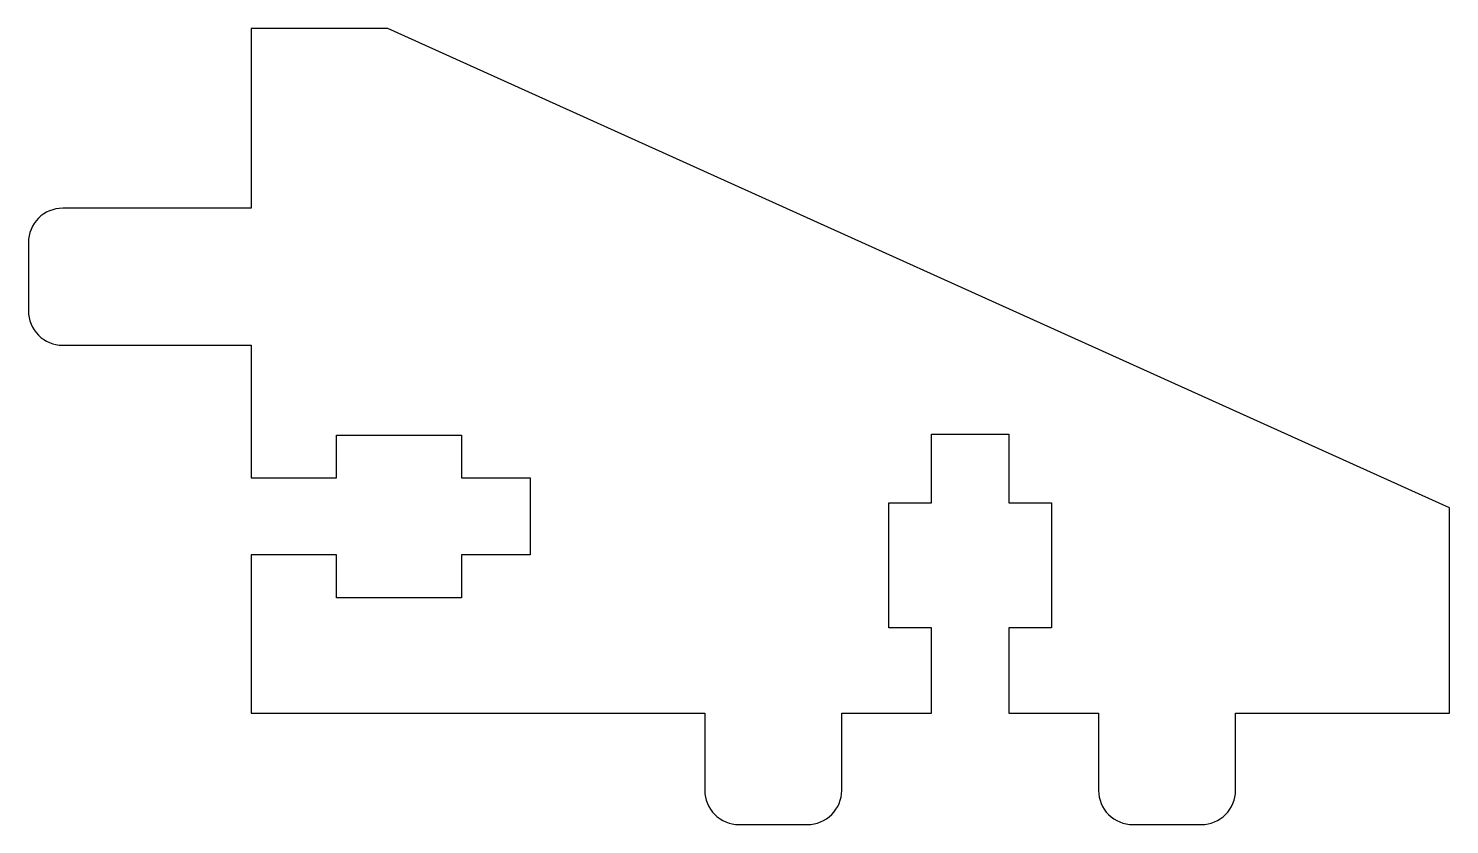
# Model space of a CAD drawing. Header units: millimetres. Extents: x -13 to 70, y -6.5 to 40.
import ezdxf

# ---------------------------------------------------------------- set-up
doc = ezdxf.new("R2010")
doc.units = ezdxf.units.MM

msp = doc.modelspace()

# ---------------------------------------------------------------- linework, layer by layer
msp.add_lwpolyline([(39.75, 0), (39.75, 5), (37.25, 5), (37.25, 12.3), (39.75, 12.3), (39.75, 16.3), (44.25, 16.3), (44.25, 12.3), (46.75, 12.3), (46.75, 5), (44.25, 5), (44.25, 0), (49.5, 0), (49.5, -4.5, 0.414214), (51.5, -6.5), (55.5, -6.5, 0.414214), (57.5, -4.5), (57.5, 0), (70, 0), (70, 12), (8, 40), (0, 40), (0, 29.5), (-11, 29.5, 0.414214), (-13, 27.5), (-13, 23.5, 0.414214), (-11, 21.5), (0, 21.5), (0, 13.75), (5, 13.75), (5, 16.25), (12.3, 16.25), (12.3, 13.75), (16.3, 13.75), (16.3, 9.25), (12.3, 9.25), (12.3, 6.75), (5, 6.75), (5, 9.25), (0, 9.25), (0, 0), (26.5, 0), (26.5, -4.5, 0.414214), (28.5, -6.5), (32.5, -6.5, 0.414214), (34.5, -4.5), (34.5, 0)], format="xyb", close=True)

doc.saveas('drawing.dxf')
